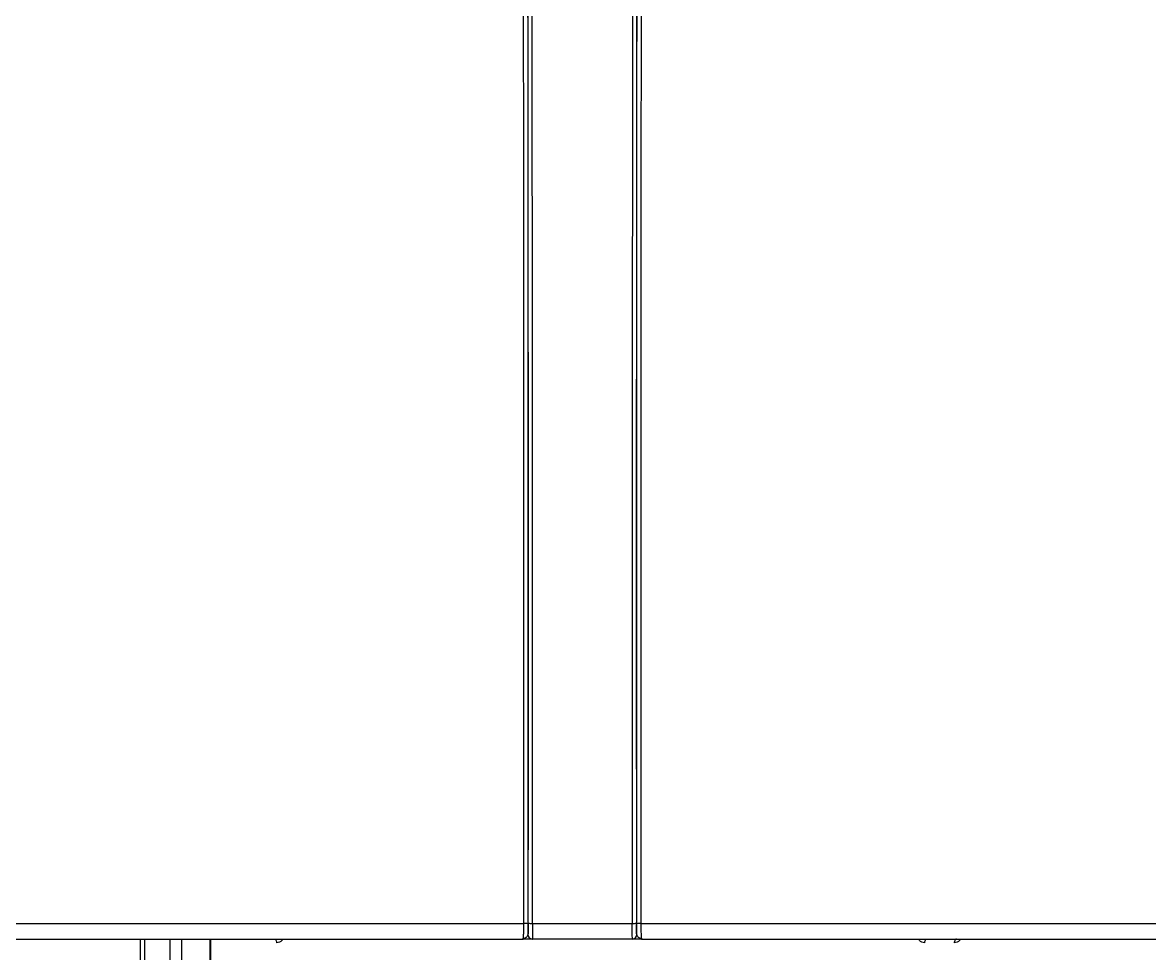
# Model space of a CAD drawing. Extents: x 7 to 135, y 3 to 97.
# Drawn here: x 55.294 to 59.137, y 6.852 to 10.025 of the extents above; entities that cross this region are included whole.
import ezdxf

# ---------------------------------------------------------------- set-up
doc = ezdxf.new("R2010")
doc.units = 0
doc.header["$MEASUREMENT"] = 0
doc.layers.add('OBJECT', color=7, linetype='CONTINUOUS')

msp = doc.modelspace()

# ---------------------------------------------------------------- linework, layer by layer
at = {"layer": 'OBJECT'}
for p, q in [((54.3744, 6.9544), (57.004, 6.9544)), ((57.0331, 6.9544), (57.3737, 6.9544)), ((57.4028, 6.9544), (60.0359, 6.9544)), ((55.6953, 6.9014), (55.6953, 6.6814)), ((55.7099, 6.9014), (55.7099, 6.6814)), ((55.7974, 6.6814), (55.7974, 6.9014)), ((55.8379, 6.6814), (55.8379, 6.9014)), ((55.9329, 6.9014), (55.9329, 6.6814)), ((55.937, 6.6814), (55.937, 6.9014)), ((57.0044, 6.903), (57.0012, 6.9014)), ((57.0012, 6.9014), (57.0019, 6.9028)), ((57.0177, 6.9163), (57.0179, 6.9163)), ((57.0329, 6.9014), (57.0327, 6.9014)), ((57.374, 6.9014), (57.0329, 6.9014)), ((57.3741, 6.9014), (57.374, 6.9014)), ((57.389, 6.9163), (57.3891, 6.9163)), ((57.4056, 6.9014), (57.4024, 6.903)), ((57.405, 6.9028), (57.4056, 6.9014))]:
    msp.add_line(p, q, dxfattribs=at)
at = {"layer": 'OBJECT', "flags": 128}
for points in [[(56.1543, 6.9014), (56.1555, 6.9011), (56.1566, 6.9004), (56.1576, 6.8992), (56.1586, 6.8976), (56.1594, 6.8956), (56.16, 6.8934), (56.1604, 6.8909), (56.1607, 6.8882)], [(58.371, 6.8882), (58.3712, 6.8909), (58.3717, 6.8934), (58.3724, 6.8956), (58.3733, 6.8976), (58.3744, 6.8992), (58.3755, 6.9004), (58.3768, 6.9011), (58.3781, 6.9014)], [(58.4792, 6.9014), (58.4778, 6.9011), (58.4765, 6.9004), (58.4752, 6.8992), (58.474, 6.8976), (58.4731, 6.8956), (58.4723, 6.8934), (58.4718, 6.8909), (58.4715, 6.8882)]]:
    msp.add_lwpolyline(points, dxfattribs=at)
at = {"layer": 'OBJECT'}
for centre, radius, start, end in [((57.0299, 6.9875), 0.0333, 250.7462, 275.5278), ((57.377, 6.9875), 0.0333, 264.4722, 289.2538), ((57.0072, 6.9218), 0.0328, 70.6217, 95.496), ((57.3997, 6.9218), 0.0328, 84.504, 109.3783), ((57.0327, 6.9164), 0.015, 180.1348, 269.9902), ((57.0329, 6.9164), 0.015, 180.1348, 269.9902), ((57.374, 6.9164), 0.015, 270.0098, 359.8652), ((57.3741, 6.9164), 0.015, 270.0098, 359.8652)]:
    msp.add_arc(centre, radius, start, end, dxfattribs=at)
for points, knots in [([(57.004, 6.9544), (57.0041, 7.187), (57.0043, 7.6599), (57.0043, 8.3824), (57.004, 9.1294), (57.0033, 9.8787), (57.0025, 10.6239), (57.0013, 11.3585), (56.9999, 12.0796), (56.9988, 12.5558), (56.9982, 12.7854)], [0, 0, 0, 0, 0.120129, 0.244311, 0.372544, 0.50483, 0.629781, 0.755557, 0.882156, 1, 1, 1, 1]), ([(57.0123, 12.7554), (57.0134, 12.2922), (57.0156, 11.337), (57.0175, 9.8914), (57.0185, 8.4194), (57.0182, 7.4416), (57.018, 6.9527)], [0, 0, 0, 0, 0.238944, 0.492668, 0.74636, 1, 1, 1, 1]), ([(57.3888, 6.9527), (57.3887, 7.4416), (57.3883, 8.4196), (57.3893, 9.8916), (57.3912, 11.3361), (57.3934, 12.2901), (57.3945, 12.7522)], [0, 0, 0, 0, 0.253809, 0.507673, 0.761507, 1, 1, 1, 1]), ([(57.4086, 12.7539), (57.408, 12.4994), (57.4067, 11.9634), (57.4052, 11.1481), (57.404, 10.3007), (57.4031, 9.4469), (57.4026, 8.5952), (57.4025, 7.7637), (57.4027, 7.2208), (57.4028, 6.9544)], [0, 0, 0, 0, 0.131349, 0.276658, 0.420885, 0.569068, 0.718029, 0.861673, 1, 1, 1, 1]), ([(57.0189, 6.9561), (57.0191, 7.3911), (57.0194, 8.2612), (57.0187, 9.5705), (57.0172, 10.8817), (57.0155, 11.7568), (57.0146, 12.1943)], [0, 0, 0, 0, 0.249981, 0.5, 0.749995, 1, 1, 1, 1]), ([(57.3923, 12.1943), (57.3914, 11.7568), (57.3896, 10.8817), (57.3882, 9.5705), (57.3875, 8.2612), (57.3878, 7.3911), (57.3879, 6.9561)], [0, 0, 0, 0, 0.250003, 0.5, 0.750017, 1, 1, 1, 1]), ([(57.0331, 6.9544), (57.0332, 7.1923), (57.0334, 7.6762), (57.0334, 8.4158), (57.0331, 9.1708), (57.0325, 9.9268), (57.0318, 10.5459), (57.0312, 10.9117), (57.031, 11.0297)], [0, 0, 0, 0, 0.175659, 0.357361, 0.545105, 0.731477, 0.913331, 1, 1, 1, 1]), ([(57.3758, 11.0103), (57.3755, 10.816), (57.3748, 10.334), (57.374, 9.5505), (57.3735, 8.6711), (57.3734, 7.8007), (57.3736, 7.2328), (57.3737, 6.9544)], [0, 0, 0, 0, 0.1433501, 0.3555914, 0.5786626, 0.7934654, 1, 1, 1, 1]), ([(57.0189, 6.9561), (57.0189, 6.9507), (57.0189, 6.94), (57.0186, 6.927), (57.0183, 6.9181), (57.018, 6.9169), (57.0179, 6.9163)], [0, 0, 0, 0, 0.250427, 0.500042, 0.749985, 1, 1, 1, 1]), ([(57.389, 6.9163), (57.3888, 6.9169), (57.3886, 6.9181), (57.3882, 6.927), (57.388, 6.94), (57.3879, 6.9508), (57.3879, 6.9561)], [0, 0, 0, 0, 0.250501, 0.500077, 0.750009, 1, 1, 1, 1]), ([(57.0019, 6.9028), (57.002, 6.9038), (57.0025, 6.9066), (57.0033, 6.9164), (57.0038, 6.9331), (57.004, 6.9474), (57.004, 6.9544)], [0, 0, 0, 0, 0.156712, 0.413259, 0.714303, 1, 1, 1, 1]), ([(57.018, 6.9527), (57.018, 6.9462), (57.018, 6.9331), (57.0178, 6.9219), (57.0177, 6.9163)], [0, 0, 0, 0, 0.498254, 1, 1, 1, 1]), ([(57.0331, 6.9544), (57.0331, 6.9475), (57.0331, 6.9332), (57.0331, 6.9164), (57.033, 6.9068), (57.0329, 6.9022), (57.0329, 6.9017), (57.0329, 6.9014)], [0, 0, 0, 0, 0.242986, 0.499423, 0.715904, 0.849593, 1, 1, 1, 1]), ([(57.374, 6.9014), (57.374, 6.9017), (57.3739, 6.9022), (57.3739, 6.9069), (57.3738, 6.9164), (57.3737, 6.9332), (57.3737, 6.9475), (57.3737, 6.9544)], [0, 0, 0, 0, 0.150463, 0.284207, 0.500795, 0.757106, 1, 1, 1, 1]), ([(57.3891, 6.9163), (57.389, 6.9219), (57.3889, 6.933), (57.3888, 6.9461), (57.3888, 6.9527)], [0, 0, 0, 0, 0.498577, 1, 1, 1, 1]), ([(57.4028, 6.9544), (57.4029, 6.9474), (57.403, 6.9331), (57.4036, 6.9164), (57.4043, 6.9066), (57.4048, 6.9038), (57.405, 6.9028)], [0, 0, 0, 0, 0.285733, 0.586842, 0.843318, 1, 1, 1, 1]), ([(54.4417, 6.9014), (54.4755, 6.9014), (54.5437, 6.9014), (54.6762, 6.9014), (54.8318, 6.9014), (55.012, 6.9014), (55.2148, 6.9014), (55.4373, 6.9014), (55.6767, 6.9014), (55.9298, 6.9014), (56.1921, 6.9014), (56.4601, 6.9014), (56.7298, 6.9014), (56.9112, 6.9014), (57.0012, 6.9014)], [0, 0, 0, 0, 0.080321, 0.16194, 0.244772, 0.329378, 0.414487, 0.5, 0.585518, 0.670628, 0.755228, 0.838065, 0.919682, 1, 1, 1, 1]), ([(56.1818, 6.9014), (56.181, 6.8998), (56.1785, 6.8949), (56.171, 6.8897), (56.1641, 6.8887), (56.1607, 6.8882)], [0, 0, 0, 0, 0.1950796, 0.5965805, 1, 1, 1, 1]), ([(57.0327, 6.9014), (57.0321, 6.9014), (57.0306, 6.9014), (57.02, 6.9014), (57.0086, 6.9014), (57.0012, 6.9014)], [0, 0, 0, 0, 0.233233, 0.499189, 1, 1, 1, 1]), ([(57.0177, 6.9163), (57.0162, 6.9128), (57.0132, 6.906), (57.0072, 6.9039), (57.0044, 6.903)], [0, 0, 0, 0, 0.533524, 1, 1, 1, 1]), ([(57.4056, 6.9014), (57.3982, 6.9014), (57.3869, 6.9014), (57.3762, 6.9014), (57.3748, 6.9014), (57.3741, 6.9014)], [0, 0, 0, 0, 0.500812, 0.766655, 1, 1, 1, 1]), ([(57.4024, 6.903), (57.3996, 6.9039), (57.3936, 6.906), (57.3907, 6.9128), (57.3891, 6.9163)], [0, 0, 0, 0, 0.466869, 1, 1, 1, 1]), ([(57.4056, 6.9014), (57.496, 6.9014), (57.6783, 6.9014), (57.9492, 6.9014), (58.2183, 6.9014), (58.4817, 6.9014), (58.7358, 6.9014), (58.976, 6.9014), (59.199, 6.9014), (59.4021, 6.9014), (59.5823, 6.9014), (59.7377, 6.9014), (59.8695, 6.9014), (59.9371, 6.9014), (59.9706, 6.9014)], [0, 0, 0, 0, 0.080292, 0.161895, 0.244722, 0.329339, 0.414466, 0.5, 0.585539, 0.670666, 0.755278, 0.83811, 0.919711, 1, 1, 1, 1]), ([(58.371, 6.8882), (58.3676, 6.8887), (58.361, 6.8896), (58.3537, 6.8949), (58.3514, 6.8998), (58.3506, 6.9014)], [0, 0, 0, 0, 0.402365, 0.804444, 1, 1, 1, 1]), ([(58.4927, 6.9014), (58.4918, 6.8998), (58.489, 6.8949), (58.4813, 6.8897), (58.4748, 6.8887), (58.4715, 6.8882)], [0, 0, 0, 0, 0.195055, 0.59653, 1, 1, 1, 1])]:
    msp.add_open_spline(points, degree=3, knots=knots, dxfattribs=at)

doc.saveas('drawing.dxf')
